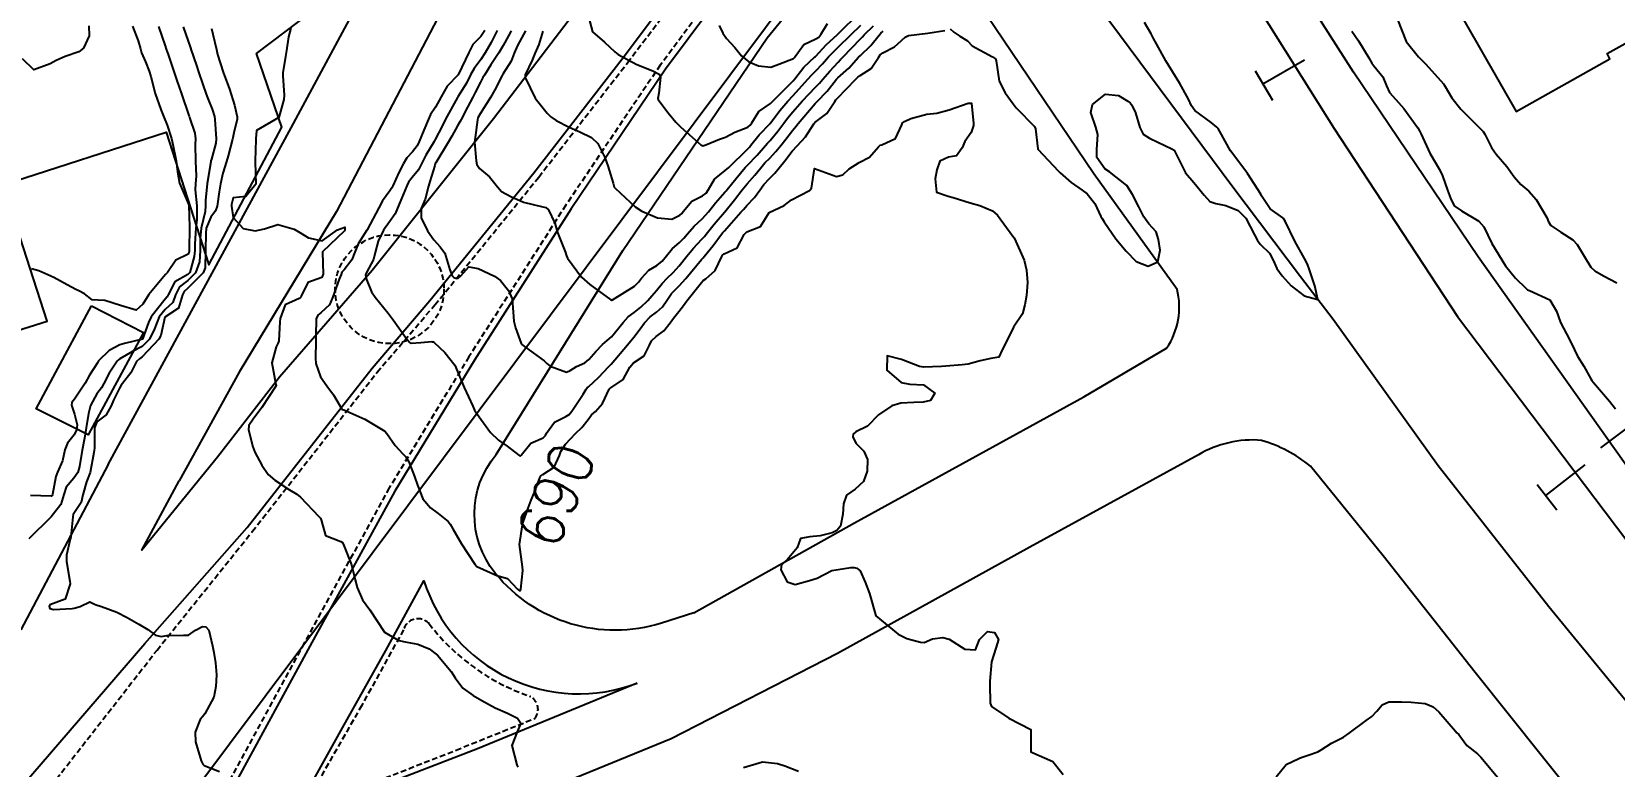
# Model space of a CAD drawing. Header units: metres. Extents: x 292545 to 299085, y 7450245 to 7463078.
# Drawn here: x 296968.9 to 297110.6, y 7452485.5 to 7452551.3 of the extents above; entities that cross this region are included whole.
import ezdxf
from ezdxf.enums import TextEntityAlignment as Align

# ---------------------------------------------------------------- set-up
doc = ezdxf.new("R2010")
doc.units = ezdxf.units.M
doc.linetypes.add('CONTINUO', pattern=[0])
doc.linetypes.add('DASHED', pattern=[0.75, 0.5, -0.25])
for name, color, linetype in [('Canteiro', 45, 'DASHED'), ('Cotas', 45, 'Continuous'), ('Curvas de Nivel 1m', 11, 'Continuous'), ('Curvas de Nivel 5m', 15, 'Continuous'), ('Edificações', 30, 'Continuous'), ('Linha Férrea', 20, 'Continuous'), ('Pórtico', 62, 'Continuous'), ('TEXTO', 45, 'Continuous'), ('Vias Primárias', 230, 'Continuous')]:
    doc.layers.add(name, color=color, linetype=linetype)
doc.styles.add('Style-STANDARD', font='STANDARD.shx')

msp = doc.modelspace()

# ---------------------------------------------------------------- linework, layer by layer
at = {"layer": 'Canteiro'}
for points in [[(296965.53, 7452477.31), (296980.08, 7452495.94), (296988.61, 7452506.56), (296999.8, 7452520.83), (297004.97, 7452526.86), (297014.27, 7452538.31), (297022.21, 7452548.54), (297032.44, 7452561.99), (297039.03, 7452570.04), (297054.39, 7452587.87), (297065.82, 7452601.65), (297076.9, 7452614.08), (297090.89, 7452629.51), (297104.91, 7452644.84), (297113.47, 7452654.55, 0.092628), (297117.86, 7452661.89, -0.917378), (297121.37, 7452658.43, -6.52555)], [(296995.64, 7452482.59), (297006.86, 7452486.99), (297013.92, 7452489.83, 0.461064), (297013.53, 7452491.79, -0.148898), (297004.45, 7452498.31, 0.600586), (297002.15, 7452497.75), (296998.41, 7452490.99), (296994.48, 7452484.13, 0.674645), (296995.64, 7452482.59, -0.911099)]]:
    msp.add_lwpolyline(points, format="xyb", dxfattribs=at)
msp.add_lwpolyline([(297121.37, 7452658.43), (297102.19, 7452638.96), (297089.11, 7452624.75), (297076.37, 7452610.7), (297066.77, 7452600.09), (297053.03, 7452583.85), (297037.43, 7452564.77), (297025.14, 7452548.31), (297016.69, 7452535.79), (297008.02, 7452522.22), (297000.88, 7452510.48), (296993.25, 7452496.57), (296986.66, 7452484.46), (296979.13, 7452471.09), (296968.56, 7452452.39)], dxfattribs=at)
msp.add_circle((297000.91, 7452528.26), 4.87, dxfattribs=at)
at = {"layer": 'Curvas de Nivel 1m', "flags": 128}
for points, elevation in [([(296973.98, 7452551.86), (296974, 7452550.94), (296973.5, 7452549.86), (296973.07, 7452549.53), (296971.85, 7452549.1), (296971.06, 7452548.73), (296970.52, 7452548.44), (296969.05, 7452547.91), (296968.03, 7452548.9)], 696), ([(296982.43, 7452551.76), (296983.07, 7452549.89), (296983.11, 7452549.78), (296983.12, 7452549.75), (296983.61, 7452548.3), (296983.8, 7452547.74), (296984.19, 7452546.58), (296984.48, 7452545.73), (296984.62, 7452545.33), (296985.01, 7452544.38), (296985.22, 7452543.72), (296985.26, 7452543.46), (296985.39, 7452541.72), (296985.36, 7452541.34), (296984.96, 7452539.9), (296984.91, 7452539.76), (296984.91, 7452539.72), (296984.91, 7452539.68), (296984.57, 7452537.73), (296984.42, 7452536.22), (296984.43, 7452535.73), (296984.39, 7452535.22), (296984.05, 7452533.73), (296983.95, 7452532.81), (296983.94, 7452531.73), (296983.88, 7452530.7), (296983.54, 7452529.74), (296982.83, 7452529.03), (296982.09, 7452528.49), (296981.74, 7452527.76), (296981.49, 7452527.08), (296980.8, 7452526.44), (296980.26, 7452525.78), (296979.85, 7452524.71), (296979.42, 7452523.79), (296978.76, 7452523.14), (296977.88, 7452522.68), (296976.75, 7452522.03), (296976.62, 7452521.94), (296976.5, 7452521.82), (296975.81, 7452520.75), (296975.33, 7452519.83), (296975.11, 7452519.43), (296974.7, 7452518.88), (296974.13, 7452517.85), (296973.96, 7452517.13), (296973.75, 7452515.85), (296973.59, 7452514.92), (296973.39, 7452513.86), (296973.15, 7452512.38), (296973, 7452511.86), (296972.62, 7452511.33), (296971.95, 7452510.54), (296971.74, 7452509.88), (296971.48, 7452508.99), (296970.6, 7452507.89), (296970.59, 7452507.87), (296970.57, 7452507.86), (296968.59, 7452505.92)], 693), ([(296980.22, 7452551.78), (296980.8, 7452550.05), (296980.9, 7452549.77), (296981.07, 7452549.27), (296981.59, 7452547.76), (296981.86, 7452546.94), (296982.27, 7452545.76), (296982.94, 7452543.82), (296982.96, 7452543.75), (296983, 7452543.63), (296983.48, 7452542.24), (296983.53, 7452541.74), (296983.51, 7452541.21), (296983.53, 7452539.74), (296983.58, 7452538.38), (296983.52, 7452537.74), (296983.51, 7452537.16), (296983.65, 7452535.74), (296983.64, 7452534.49), (296983.55, 7452533.74), (296983.46, 7452532.33), (296983.46, 7452531.74), (296983.41, 7452531.19), (296983.01, 7452529.75), (296982.83, 7452529.58), (296981.67, 7452528.91), (296981.07, 7452527.77), (296980.99, 7452527.59), (296980.81, 7452527.38), (296979.57, 7452525.79), (296979.31, 7452525.27), (296978.77, 7452523.8), (296977.17, 7452523.41), (296976.76, 7452523.28), (296975.8, 7452522.78), (296974.84, 7452521.84), (296974.8, 7452521.78), (296974.74, 7452521.68), (296974.02, 7452520.56), (296973.66, 7452519.86), (296972.7, 7452518.41), (296972.44, 7452518.13), (296972.42, 7452517.87), (296972.68, 7452517.08), (296972.92, 7452516.11), (296972.91, 7452515.87), (296972.87, 7452515.67), (296972.66, 7452515.23), (296972.05, 7452514.48), (296971.83, 7452513.88), (296971.62, 7452512.9), (296971.18, 7452511.88), (296971.02, 7452511.49), (296970.73, 7452509.89), (296970.7, 7452509.79), (296970.6, 7452509.72), (296968.74, 7452509.78)], 694), ([(296984.97, 7452551.6), (296985.09, 7452551.09), (296985.4, 7452549.72), (296985.51, 7452549.27), (296986.02, 7452547.71), (296986.56, 7452546.18), (296986.72, 7452545.7), (296987.01, 7452544.73), (296987.25, 7452543.7), (296987.25, 7452543.45), (296986.99, 7452542.42), (296986.86, 7452541.83), (296986.83, 7452541.7), (296986.45, 7452540.22), (296986.3, 7452539.71), (296985.99, 7452538.66), (296985.76, 7452537.71), (296985.64, 7452536.99), (296985.48, 7452535.71), (296985.33, 7452535.29), (296984.89, 7452534.72), (296984.49, 7452533.73), (296984.44, 7452533.29), (296984.43, 7452531.73), (296984.38, 7452530.18), (296984.2, 7452529.73), (296982.82, 7452528.34), (296982.51, 7452528.06), (296982.37, 7452527.75), (296982, 7452526.56), (296980.79, 7452525.77), (296980.42, 7452524.12), (296980.23, 7452523.78), (296978.75, 7452522.22), (296978.51, 7452522.04), (296978.25, 7452521.8), (296977.75, 7452520.78), (296976.99, 7452519.82), (296976.86, 7452519.67), (296976.71, 7452519.4), (296976.19, 7452518.34), (296975.98, 7452517.83), (296975.52, 7452517), (296974.68, 7452516.4), (296974.49, 7452515.84), (296974.47, 7452514.02), (296974.45, 7452513.84), (296974.42, 7452513.63), (296974.09, 7452511.85), (296973.77, 7452511.01), (296973.43, 7452509.86), (296973.29, 7452509.16), (296972.58, 7452508.08), (296972.53, 7452507.91), (296972.53, 7452507.87), (296972.35, 7452506.08), (296972.31, 7452505.87), (296971.96, 7452504.45), (296971.96, 7452503.88), (296972.26, 7452502.12), (296972.29, 7452501.87), (296971.87, 7452500.5), (296970.48, 7452500.01), (296970.43, 7452499.89), (296970.48, 7452499.68), (296970.8, 7452499.57), (296972.48, 7452499.68), (296972.65, 7452499.7), (296973.2, 7452499.86), (296974.06, 7452500.28), (296974.49, 7452500.07), (296974.63, 7452499.99), (296975.12, 7452499.84), (296976.48, 7452499.35), (296977.42, 7452498.86), (296978.46, 7452498.27), (296979.27, 7452497.79), (296979.94, 7452497.27), (296980.45, 7452497.15), (296980.96, 7452497.26), (296982.45, 7452497.28), (296982.91, 7452497.29), (296983.53, 7452497.74), (296984.14, 7452498.05), (296984.46, 7452498.03), (296984.73, 7452497.73), (296985.04, 7452496.33), (296985.17, 7452495.72), (296985.33, 7452494.8), (296985.4, 7452493.72), (296985.36, 7452492.68), (296985.17, 7452491.72), (296984.37, 7452490.23), (296984.14, 7452489.96), (296983.96, 7452489.73), (296983.49, 7452488.6), (296983.52, 7452487.74), (296984.03, 7452486.02), (296984.17, 7452485.73), (296984.31, 7452485.62), (296985.68, 7452485.08)], 692), ([(296992.06, 7452551.64), (296991.86, 7452550.86), (296991.67, 7452549.64), (296991.6, 7452549.11), (296991.34, 7452547.65), (296991.34, 7452547.36), (296991.46, 7452545.65), (296991.43, 7452545.24), (296991, 7452543.65), (296988.99, 7452542.48), (296988.93, 7452541.73), (296988.93, 7452541.68), (296988.87, 7452539.77), (296988.87, 7452539.68), (296988.93, 7452537.68), (296988.05, 7452536.55), (296986.91, 7452536.43), (296986.76, 7452535.85), (296986.75, 7452535.7), (296986.89, 7452534.69), (296987.79, 7452533.69), (296988.88, 7452533.48), (296989.72, 7452533.67), (296990.89, 7452534.05), (296992.37, 7452533.64), (296992.88, 7452533.34), (296993.64, 7452532.86), (296994.87, 7452532.59), (296996.24, 7452533.59), (296996.89, 7452533.83), (296996.91, 7452533.58), (296996.91, 7452533.55), (296996.88, 7452533.5), (296994.91, 7452531.61), (296994.9, 7452531.57), (296994.97, 7452529.61), (296994.83, 7452529.32), (296993.59, 7452528.86), (296993, 7452527.63), (296992.93, 7452527.51), (296992.81, 7452527.42), (296991.57, 7452526.87), (296991.11, 7452525.65), (296991.09, 7452525.34), (296990.99, 7452523.65), (296990.94, 7452523.46), (296990.76, 7452523.09), (296990.35, 7452521.66), (296990.71, 7452519.73), (296990.74, 7452519.65), (296990.74, 7452519.62), (296990.71, 7452519.58), (296989.46, 7452517.67), (296988.68, 7452516.63), (296988.29, 7452516.07), (296988.26, 7452515.68), (296988.65, 7452514.14), (296988.83, 7452513.68), (296989.46, 7452512.5), (296990.03, 7452511.66), (296990.62, 7452511.15), (296991.94, 7452510.3), (296992.6, 7452509.9), (296992.94, 7452509.63), (296994.58, 7452507.91), (296994.72, 7452507.75), (296994.78, 7452507.61), (296995.18, 7452506.22), (296996.55, 7452505.66), (296996.68, 7452505.58), (296996.81, 7452505.31), (296997.5, 7452503.57), (296997.82, 7452502.25), (296998.01, 7452501.56), (296998.49, 7452500.44), (296999.14, 7452499.55), (297000.45, 7452497.54), (297001.74, 7452496.82), (297002.44, 7452496.66), (297003.45, 7452496.49), (297004.44, 7452496.07), (297005.19, 7452495.48), (297006.41, 7452494.04), (297006.79, 7452493.46), (297007.48, 7452492.54), (297008.39, 7452491.87), (297009.18, 7452491.43), (297010.37, 7452490.77), (297011.48, 7452490.29), (297012.36, 7452489.85), (297012.67, 7452489.39), (297012.35, 7452488.64), (297011.86, 7452487.4), (297012.32, 7452485.67), (297012.42, 7452485.5)], 691), ([(297010.54, 7452551.42), (297010, 7452550.35), (297009.48, 7452549.43), (297009.07, 7452548.83), (297008.48, 7452548.03), (297008.17, 7452547.45), (297007.79, 7452546.7), (297007.02, 7452545.48), (297007, 7452545.44), (297005.92, 7452543.48), (297005.61, 7452542.87), (297004.98, 7452541.66), (297004.92, 7452541.55), (297004.89, 7452541.49), (297004.17, 7452540.28), (297003.78, 7452539.5), (297003.5, 7452538.95), (297002.94, 7452538.26), (297002.61, 7452537.84), (297002.45, 7452537.51), (297002, 7452536.43), (297001.63, 7452535.52), (297001.41, 7452535.01), (297000.89, 7452534.29), (297000.37, 7452533.54), (296999.88, 7452532.55), (296999.63, 7452531.55), (296999.48, 7452530.92), (296998.84, 7452529.77), (296998.78, 7452529.62), (296998.76, 7452529.56), (296998.83, 7452529.13), (296999.29, 7452528.03), (296999.63, 7452527.55), (297000.79, 7452526.11), (297001.23, 7452525.53), (297002.4, 7452523.88), (297002.68, 7452523.51), (297002.76, 7452523.45), (297002.84, 7452523.43), (297003.72, 7452523.5), (297004.68, 7452523.58), (297004.76, 7452523.56), (297004.81, 7452523.54), (297004.9, 7452523.49), (297005.87, 7452522.59), (297006.74, 7452521.46), (297007.6, 7452519.45), (297008.35, 7452517.79), (297008.52, 7452517.44), (297008.69, 7452517.15), (297009.96, 7452515.43), (297010.66, 7452514.75), (297011.44, 7452514.2), (297012.49, 7452513.39), (297012.58, 7452513.33), (297012.64, 7452513.34), (297012.67, 7452513.37), (297012.68, 7452513.39), (297013.56, 7452514.48), (297014.66, 7452514.96), (297014.87, 7452515.16), (297014.97, 7452515.37), (297015.68, 7452516.36), (297016.69, 7452516.85), (297017, 7452517.03), (297017.24, 7452517.34), (297018.24, 7452518.85), (297018.52, 7452519.32), (297018.61, 7452519.43), (297018.72, 7452519.53), (297019.64, 7452520.4), (297020.52, 7452521.3), (297020.63, 7452521.42), (297020.75, 7452521.55), (297022.21, 7452523.28), (297022.77, 7452523.97), (297023.34, 7452524.71), (297023.75, 7452525.26), (297024.25, 7452525.8), (297024.8, 7452526.22), (297025.36, 7452526.69), (297025.73, 7452527.24), (297026.16, 7452527.89), (297026.83, 7452528.56), (297027.44, 7452529.22), (297028.85, 7452530.91), (297028.98, 7452531.07), (297029.09, 7452531.2), (297029.88, 7452532.18), (297030.63, 7452533.18), (297030.74, 7452533.33), (297030.89, 7452533.5), (297032.38, 7452535.16), (297032.62, 7452535.44), (297032.91, 7452535.77), (297033.6, 7452536.47), (297034.07, 7452537.14), (297034.42, 7452537.64), (297034.94, 7452538.19), (297035.42, 7452538.65), (297035.81, 7452539.12), (297036.32, 7452539.76), (297036.97, 7452540.61), (297037.41, 7452541.1), (297038.17, 7452541.91), (297038.9, 7452543.08), (297039, 7452543.19), (297040.07, 7452544.01), (297040.77, 7452545.06), (297040.87, 7452545.21), (297041.03, 7452545.38), (297042.63, 7452547.04), (297042.84, 7452547.24), (297043.05, 7452547.39), (297044.05, 7452548.03), (297044.7, 7452549.01), (297044.85, 7452549.24), (297045.08, 7452549.43), (297046.12, 7452549.97), (297047.09, 7452550.82), (297047.38, 7452550.99), (297049.1, 7452551.18), (297050.63, 7452551.42)], 689), ([(297011.81, 7452551.4), (297011.55, 7452550.95), (297011.08, 7452550.08), (297010.69, 7452549.42), (297009.98, 7452548.34), (297009.4, 7452547.43), (297009.27, 7452547.21), (297009.04, 7452546.8), (297008.58, 7452545.89), (297008.36, 7452545.45), (297007.89, 7452544.57), (297007.31, 7452543.46), (297007.2, 7452543.25), (297006.99, 7452542.9), (297006.47, 7452541.98), (297006.19, 7452541.47), (297005.05, 7452539.58), (297005, 7452539.49), (297004.95, 7452539.33), (297004.51, 7452537.92), (297004.39, 7452537.5), (297004.09, 7452536.33), (297003.75, 7452535.5), (297003.75, 7452534.64), (297004.3, 7452533.5), (297004.87, 7452532.68), (297005.45, 7452532.06), (297005.85, 7452531.48), (297006.31, 7452530), (297006.52, 7452529.46), (297006.67, 7452529.3), (297006.83, 7452529.24), (297007.04, 7452529.25), (297007.3, 7452529.46), (297008.02, 7452530.27), (297008.84, 7452530.11), (297010.3, 7452529.43), (297010.83, 7452529.03), (297011.55, 7452528.14), (297011.9, 7452527.4), (297011.97, 7452526.22), (297012.05, 7452525.4), (297012.19, 7452524.81), (297012.69, 7452523.39), (297012.72, 7452523.35), (297012.76, 7452523.3), (297013.12, 7452523.03), (297014.75, 7452521.84), (297014.98, 7452521.61), (297015.28, 7452521.36), (297016.74, 7452520.83), (297017.09, 7452520.98), (297017.66, 7452521.33), (297018.39, 7452521.68), (297018.75, 7452521.96), (297019.39, 7452522.68), (297019.99, 7452523.31), (297020.4, 7452523.67), (297020.77, 7452523.99), (297021.84, 7452525.28), (297022.27, 7452525.79), (297022.8, 7452526.19), (297023.4, 7452526.66), (297024.03, 7452527.26), (297024.41, 7452527.66), (297024.82, 7452528.16), (297025.31, 7452528.76), (297025.77, 7452529.24), (297026.31, 7452529.77), (297026.84, 7452530.35), (297027.54, 7452531.22), (297028.13, 7452531.94), (297028.88, 7452532.73), (297029.1, 7452532.98), (297029.27, 7452533.2), (297029.99, 7452534.1), (297030.9, 7452535.15), (297030.93, 7452535.18), (297031.81, 7452536.27), (297032.48, 7452537.16), (297032.94, 7452537.71), (297033.61, 7452538.47), (297034.16, 7452539.14), (297034.52, 7452539.57), (297034.96, 7452540.01), (297035.51, 7452540.58), (297035.95, 7452541.12), (297036.39, 7452541.71), (297036.99, 7452542.48), (297037.28, 7452542.82), (297037.51, 7452543.1), (297039.02, 7452544.9), (297039.11, 7452544.99), (297039.2, 7452545.08), (297040.09, 7452546.01), (297040.93, 7452547.06), (297040.98, 7452547.13), (297041.04, 7452547.19), (297042.03, 7452548.07), (297042.91, 7452549.03), (297043.07, 7452549.19), (297044, 7452550.1), (297044.75, 7452551.01), (297044.91, 7452551.2), (297045.1, 7452551.36)], 688), ([(297013.09, 7452551.4), (297012.38, 7452550.09), (297012.08, 7452549.4), (297011.79, 7452548.67), (297011.05, 7452547.53), (297010.98, 7452547.41), (297010.35, 7452546.11), (297009.95, 7452545.43), (297009.01, 7452543.96), (297008.82, 7452543.62), (297008.77, 7452543.44), (297008.57, 7452541.85), (297008.52, 7452541.44), (297008.65, 7452539.75), (297008.71, 7452539.44), (297008.95, 7452539.08), (297009.85, 7452538.33), (297010.56, 7452537.42), (297010.93, 7452537.01), (297011.78, 7452536.55), (297012.91, 7452536.07), (297014.64, 7452535.64), (297014.91, 7452535.57), (297015.15, 7452535.37), (297015.71, 7452534.17), (297015.96, 7452533.35), (297016.66, 7452531.54), (297016.73, 7452531.34), (297016.76, 7452531.25), (297016.85, 7452531.05), (297018.1, 7452529.33), (297018.83, 7452528.67), (297020.72, 7452527.3), (297020.81, 7452527.27), (297020.83, 7452527.28), (297020.86, 7452527.3), (297022.83, 7452528.52), (297023.2, 7452528.89), (297023.48, 7452529.26), (297024.13, 7452529.96), (297024.84, 7452530.4), (297025.33, 7452530.77), (297025.71, 7452531.24), (297026.21, 7452531.89), (297026.87, 7452532.44), (297027.27, 7452532.82), (297027.59, 7452533.21), (297028.19, 7452533.91), (297028.9, 7452534.57), (297029.21, 7452534.89), (297029.46, 7452535.19), (297030.11, 7452536), (297030.93, 7452536.94), (297031.04, 7452537.07), (297031.13, 7452537.18), (297031.92, 7452538.14), (297032.76, 7452539.15), (297032.96, 7452539.36), (297033.83, 7452540.28), (297034.58, 7452541.13), (297034.76, 7452541.35), (297034.98, 7452541.59), (297035.69, 7452542.42), (297036.21, 7452543.12), (297036.55, 7452543.58), (297037.01, 7452544.14), (297037.87, 7452545.1), (297039.04, 7452546.34), (297039.4, 7452546.72), (297039.7, 7452547.07), (297040.33, 7452547.79), (297041.07, 7452548.6), (297041.29, 7452548.83), (297041.51, 7452549.05), (297043.09, 7452550.68), (297043.26, 7452550.86), (297043.42, 7452551.03), (297044.26, 7452551.86)], 687), ([(297014.64, 7452551.37), (297014.29, 7452550.17), (297013.92, 7452549.38), (297013.67, 7452548.78), (297013.05, 7452547.46), (297013.04, 7452547.4), (297013.05, 7452547.22), (297013.96, 7452545.38), (297015.01, 7452544.04), (297015.35, 7452543.71), (297015.82, 7452543.36), (297016.99, 7452542.76), (297017.95, 7452542.36), (297018.98, 7452541.84), (297019.57, 7452541.31), (297020.2, 7452540.06), (297020.46, 7452539.3), (297020.94, 7452537.77), (297021.03, 7452537.4), (297021.1, 7452537.3), (297022.91, 7452535.64), (297023.49, 7452535.26), (297024.9, 7452534.66), (297026.19, 7452534.52), (297026.9, 7452534.89), (297027.07, 7452535.05), (297027.2, 7452535.22), (297027.98, 7452536.14), (297028.92, 7452536.61), (297029.25, 7452536.87), (297029.46, 7452537.19), (297030.02, 7452538.11), (297030.95, 7452538.88), (297031.3, 7452539.17), (297032.97, 7452540.81), (297033.14, 7452540.98), (297033.27, 7452541.15), (297034.02, 7452542.1), (297035, 7452543.1), (297035.87, 7452544.27), (297036.58, 7452545.11), (297037.03, 7452545.59), (297038.39, 7452547.09), (297038.7, 7452547.43), (297039.05, 7452547.79), (297039.69, 7452548.45), (297040.23, 7452549.07), (297040.64, 7452549.5), (297041.08, 7452549.93), (297042.21, 7452551.04), (297043.1, 7452551.91)], 686), ([(297030.42, 7452551.87), (297030.75, 7452551.18), (297031.09, 7452550.71), (297031.82, 7452549.91), (297032.44, 7452549.16), (297033.07, 7452548.63), (297033.94, 7452548.26), (297035.06, 7452548.15), (297035.76, 7452548.42), (297037.07, 7452548.92), (297037.17, 7452549), (297037.24, 7452549.1), (297038.01, 7452550.17), (297039.09, 7452550.67), (297039.34, 7452550.83), (297039.52, 7452551.08), (297040.13, 7452552.05)], 684), ([(297051.1, 7452551.57), (297051.45, 7452551.29), (297051.99, 7452550.93), (297052.67, 7452550.5), (297053.08, 7452550.05), (297054.89, 7452549.07), (297055.07, 7452548.95), (297055.16, 7452548.89), (297055.24, 7452548.72), (297055.5, 7452546.89), (297056.05, 7452545.86), (297056.75, 7452544.87), (297057.02, 7452544.51), (297058.68, 7452542.84), (297058.76, 7452542.61), (297058.95, 7452540.84), (297058.96, 7452540.82), (297058.97, 7452540.8), (297060.82, 7452538.82), (297060.95, 7452538.68), (297061.94, 7452537.81), (297062.93, 7452537.12), (297063.39, 7452536.79), (297064.06, 7452535.93), (297064.62, 7452534.77), (297064.72, 7452534.59), (297064.9, 7452534.29), (297065.95, 7452532.76), (297066.87, 7452531.67), (297067.78, 7452530.74), (297068.85, 7452530.34), (297069.72, 7452530.72), (297069.92, 7452531.77), (297069.77, 7452532.72), (297069.57, 7452533.4), (297068.9, 7452534.12), (297068.47, 7452534.73), (297068.01, 7452535.65), (297067.45, 7452536.74), (297066.94, 7452537.56), (297065.39, 7452538.77), (297064.96, 7452539.05), (297064.25, 7452540.06), (297064.26, 7452540.78), (297064.34, 7452542.13), (297064.16, 7452542.78), (297063.7, 7452544.1), (297063.85, 7452544.79), (297065.03, 7452545.72), (297066.18, 7452545.61), (297067.03, 7452545.11), (297067.23, 7452544.95), (297067.38, 7452544.74), (297067.71, 7452544.05), (297068.1, 7452542.73), (297068.41, 7452542.15), (297068.98, 7452541.8), (297069.7, 7452541.44), (297070.97, 7452540.83), (297071.16, 7452540.7), (297071.42, 7452540.24), (297072.2, 7452538.69), (297072.94, 7452537.81), (297073.86, 7452536.67), (297074.38, 7452536.12), (297074.92, 7452535.93), (297075.79, 7452535.77), (297076.91, 7452535.32), (297077.59, 7452534.62), (297078.38, 7452533.12), (297078.63, 7452532.61), (297078.87, 7452532.29), (297079.73, 7452531.47), (297080.15, 7452530.59), (297080.38, 7452530.12), (297080.84, 7452529.45), (297081.64, 7452528.57), (297082.82, 7452527.67), (297084.03, 7452527.33), (297083.77, 7452528.55), (297083.22, 7452530.19), (297083.09, 7452530.56), (297082.86, 7452531.01), (297081.98, 7452532.57), (297081.11, 7452534.37), (297080.98, 7452534.58), (297080.9, 7452534.65), (297079.77, 7452535.46), (297079.01, 7452536.61), (297078.93, 7452536.76), (297077.73, 7452538.62), (297076.96, 7452539.68), (297076.21, 7452540.64), (297075.27, 7452542.37), (297075.1, 7452542.65), (297074.99, 7452542.77), (297074.48, 7452543.18), (297073.02, 7452544.26), (297072.72, 7452544.68), (297072.45, 7452545.27), (297071.68, 7452546.69), (297071.06, 7452547.7), (297070.44, 7452548.71), (297069.59, 7452550.22), (297069.33, 7452550.72), (297069.1, 7452551.14), (297068.52, 7452552.15)], 689), ([(297087.1, 7452551.37), (297087.69, 7452550.5), (297088.6, 7452548.97), (297088.87, 7452548.49), (297089.06, 7452548.26), (297089.86, 7452547.29), (297090.2, 7452546.47), (297090.45, 7452545.88), (297091.03, 7452545.26), (297091.73, 7452544.45), (297093, 7452542.7), (297093.15, 7452542.44), (297093.28, 7452542.15), (297094.07, 7452540.43), (297094.95, 7452538.99), (297095.22, 7452538.42), (297095.66, 7452537.14), (297095.91, 7452536.41), (297096.24, 7452535.73), (297096.91, 7452535.27), (297098.47, 7452534.37), (297098.9, 7452533.84), (297099.62, 7452532.36), (297100.85, 7452530.35), (297101.75, 7452529.25), (297102.7, 7452528.32), (297102.83, 7452528.22), (297102.99, 7452528.16), (297104.82, 7452527.32), (297105.41, 7452526.29), (297105.78, 7452525.28), (297106.32, 7452524.28), (297106.77, 7452523.39), (297107.3, 7452522.26), (297107.85, 7452521.37), (297108.48, 7452520.25), (297108.57, 7452520.09), (297108.73, 7452519.9), (297110.15, 7452518.24), (297110.7, 7452517.54)], 689), ([(297091.17, 7452552.4), (297091.95, 7452550.45), (297093.07, 7452549.07), (297093.68, 7452548.43), (297095.05, 7452546.93), (297095.29, 7452546.66), (297095.44, 7452546.41), (297096.03, 7452545.4), (297096.86, 7452544.39), (297097.02, 7452544.22), (297098.84, 7452542.37), (297098.99, 7452542.14), (297099.58, 7452540.96), (297100.02, 7452540.35), (297100.96, 7452539.26), (297101.63, 7452538.33), (297102.23, 7452537.63), (297102.93, 7452537.03), (297103.59, 7452536.31), (297104.54, 7452534.67), (297104.71, 7452534.3), (297104.9, 7452533.97), (297105.81, 7452533.37), (297106.88, 7452532.68), (297107.28, 7452532.27), (297107.9, 7452531.22), (297108.49, 7452530.25), (297108.85, 7452529.9), (297109.62, 7452529.46), (297110.83, 7452528.82)], 688), ([(297032.6, 7452485.44), (297034.32, 7452485.93), (297035.64, 7452485.8), (297036.32, 7452485.58), (297037.54, 7452485.1)], 691)]:
    msp.add_lwpolyline(points, dxfattribs=dict(at, elevation=elevation))
at = {"layer": 'Curvas de Nivel 5m', "flags": 128}
for points, elevation in [([(297018.54, 7452553.33), (297019.09, 7452551.32), (297020.15, 7452550.37), (297021.08, 7452549.52), (297021.38, 7452549.29), (297023.06, 7452548.39), (297024.49, 7452547.81), (297025.05, 7452547.52), (297025.16, 7452547.25), (297025.03, 7452545.82), (297024.94, 7452545.34), (297024.96, 7452545.25), (297025.02, 7452545.15), (297025.85, 7452544.07), (297026.54, 7452543.23), (297027, 7452542.77), (297028.79, 7452541.2), (297028.97, 7452541.11), (297029.05, 7452541.13), (297029.24, 7452541.2), (297030.47, 7452541.7), (297030.98, 7452541.88), (297031.84, 7452542.32), (297033, 7452542.78), (297033.21, 7452542.94), (297033.34, 7452543.15), (297033.99, 7452544.17), (297035.02, 7452544.88), (297035.15, 7452545), (297035.26, 7452545.13), (297037.04, 7452546.92), (297037.19, 7452547.1), (297038, 7452548.15), (297039, 7452549.08), (297039.04, 7452549.11), (297039.07, 7452549.14), (297040.02, 7452550.14), (297041.02, 7452551.06), (297041.06, 7452551.1), (297041.09, 7452551.14), (297043.02, 7452553.03)], 685), ([(296977.89, 7452551.81), (296978.38, 7452550.5), (296978.6, 7452549.8), (296978.7, 7452549.43), (296979.06, 7452548.61), (296979.38, 7452547.79), (296979.52, 7452547.31), (296979.92, 7452545.78), (296980.42, 7452544.36), (296980.66, 7452543.77), (296980.99, 7452542.95), (296981.38, 7452541.77), (296981.51, 7452541.23), (296981.81, 7452539.76), (296981.92, 7452538.78), (296982.09, 7452537.76), (296982.9, 7452535.89), (296982.93, 7452535.75), (296982.99, 7452533.86), (296982.99, 7452533.75), (296982.97, 7452531.86), (296982.97, 7452531.75), (296982.96, 7452531.65), (296982.86, 7452531.4), (296981.76, 7452530.85), (296981.03, 7452529.77), (296980.94, 7452529.67), (296980.83, 7452529.57), (296979.34, 7452527.79), (296978.8, 7452526.92), (296978.21, 7452526.4), (296976.8, 7452526.8), (296975.4, 7452527.24), (296974.81, 7452527.28), (296974.27, 7452527.31), (296973.59, 7452527.86), (296973.08, 7452528.13), (296972.82, 7452528.25), (296972.04, 7452528.66), (296970.83, 7452529.31), (296969.5, 7452529.9), (296968.84, 7452530.1)], 695), ([(297009.43, 7452551.44), (297009.09, 7452550.88), (297008.36, 7452550.16), (297008, 7452549.45), (297007.7, 7452548.82), (297007.05, 7452547.46), (297006.07, 7452546.44), (297005.53, 7452545.48), (297005.01, 7452544.56), (297004.58, 7452543.92), (297004.39, 7452543.5), (297003.97, 7452542.51), (297003.56, 7452541.5), (297003.37, 7452541.11), (297002.96, 7452540.57), (297002.46, 7452540.02), (297002.16, 7452539.52), (297001.74, 7452538.72), (297001.2, 7452537.53), (297001.11, 7452537.34), (297000.93, 7452537.07), (297000.28, 7452536.17), (296999.96, 7452535.54), (296998.91, 7452533.59), (296998.9, 7452533.56), (296998.88, 7452533.54), (296998.09, 7452532.34), (296997.8, 7452531.57), (296997.54, 7452530.88), (296996.84, 7452530.01), (296996.64, 7452529.78), (296996.56, 7452529.58), (296996.4, 7452529.15), (296995.82, 7452527.59), (296995.53, 7452526.87), (296994.79, 7452526.18), (296994.47, 7452525.93), (296994.33, 7452525.61), (296994.29, 7452524.09), (296994.29, 7452523.61), (296994.27, 7452522.1), (296994.29, 7452521.61), (296994.73, 7452520.42), (296995.29, 7452519.6), (296995.9, 7452518.79), (296996.6, 7452517.58), (296996.64, 7452517.53), (296996.69, 7452517.5), (296996.81, 7452517.46), (296998.68, 7452516.62), (297000.47, 7452515.54), (297000.67, 7452515.35), (297001.4, 7452514.28), (297002.09, 7452513.52), (297002.36, 7452513.24), (297002.64, 7452512.79), (297003.15, 7452511.5), (297003.41, 7452510.71), (297003.9, 7452509.5), (297004.58, 7452508.68), (297005.27, 7452508.17), (297006.15, 7452507.47), (297006.34, 7452507.23), (297006.57, 7452506.82), (297007.35, 7452505.45), (297008.53, 7452503.63), (297008.72, 7452503.44), (297010.52, 7452502.64), (297011.46, 7452502.36), (297012.38, 7452501.39), (297012.5, 7452501.28), (297012.62, 7452501.27), (297012.65, 7452501.39), (297012.83, 7452503.07), (297012.81, 7452503.39), (297012.55, 7452505.39), (297012.81, 7452507.15), (297012.87, 7452507.39), (297013.32, 7452508.65), (297013.58, 7452509.38), (297013.88, 7452510.1), (297014.36, 7452511.37), (297014.45, 7452511.54), (297014.63, 7452511.66), (297015.66, 7452512.33), (297016.12, 7452513.36), (297016.26, 7452513.74), (297016.65, 7452514.39), (297017.57, 7452515.34), (297018.12, 7452515.88), (297018.68, 7452516.6), (297019, 7452517), (297019.35, 7452517.31), (297019.98, 7452518.03), (297020.58, 7452519.3), (297020.63, 7452519.38), (297020.71, 7452519.44), (297021.84, 7452520.17), (297022.42, 7452521.27), (297022.75, 7452521.66), (297023.72, 7452522.29), (297024.2, 7452523.26), (297024.38, 7452523.64), (297024.77, 7452524.04), (297025.48, 7452524.54), (297026.04, 7452525.24), (297026.35, 7452525.67), (297026.8, 7452526.26), (297027.24, 7452526.79), (297027.54, 7452527.22), (297028.83, 7452528.87), (297028.99, 7452529.04), (297029.24, 7452529.2), (297030.08, 7452529.95), (297030.65, 7452531.18), (297030.72, 7452531.32), (297030.86, 7452531.42), (297032.05, 7452531.98), (297032.66, 7452533.15), (297032.89, 7452533.4), (297034.14, 7452533.89), (297034.9, 7452535.13), (297036.26, 7452535.77), (297036.91, 7452536.28), (297038.53, 7452537.09), (297038.69, 7452537.31), (297038.95, 7452539.08), (297040.94, 7452538.35), (297041.51, 7452538.49), (297042.07, 7452539.04), (297042.96, 7452539.6), (297043.9, 7452540.08), (297044.7, 7452541.01), (297044.83, 7452541.15), (297044.98, 7452541.2), (297046.21, 7452541.77), (297046.77, 7452542.99), (297046.84, 7452543.15), (297047.01, 7452543.28), (297047.58, 7452543.56), (297049.01, 7452543.93), (297049.92, 7452544.04), (297051.02, 7452544.31), (297052.73, 7452544.91), (297053.02, 7452544.92), (297053.19, 7452543.1), (297053.21, 7452542.92), (297052.99, 7452542.28), (297052.42, 7452541.49), (297052.2, 7452540.93), (297051.68, 7452540.22), (297050.96, 7452540.09), (297050.19, 7452539.72), (297049.92, 7452538.95), (297049.76, 7452538.14), (297049.89, 7452536.95), (297050.92, 7452536.59), (297051.38, 7452536.47), (297052.91, 7452536.01), (297053.77, 7452535.77), (297054.91, 7452535.28), (297055.34, 7452534.89), (297056.74, 7452533.01), (297056.84, 7452532.87), (297056.88, 7452532.8), (297057.74, 7452530.86), (297057.95, 7452529.96), (297058.04, 7452528.85), (297057.96, 7452527.71), (297057.81, 7452526.86), (297057.6, 7452526.05), (297056.78, 7452524.87), (297056.12, 7452523.52), (297055.8, 7452522.88), (297055.47, 7452522.17), (297054.75, 7452522.06), (297053.81, 7452521.84), (297052.74, 7452521.56), (297052.18, 7452521.49), (297050.74, 7452521.37), (297050.34, 7452521.34), (297048.74, 7452521.28), (297048.36, 7452521.34), (297046.75, 7452521.98), (297045.46, 7452522.3), (297045.44, 7452521), (297046.72, 7452519.9), (297047.5, 7452519.76), (297048.72, 7452519.69), (297049.74, 7452518.95), (297049.36, 7452518.3), (297048.7, 7452518.14), (297047.86, 7452518.13), (297046.7, 7452518.05), (297045.88, 7452517.82), (297044.69, 7452517.01), (297043.71, 7452516), (297042.67, 7452515.48), (297042.43, 7452515.28), (297042.4, 7452515.04), (297042.66, 7452514.49), (297043.38, 7452513.76), (297043.71, 7452513.02), (297043.67, 7452511.98), (297043.35, 7452511.03), (297042.61, 7452510.36), (297041.83, 7452509.81), (297041.56, 7452509.05), (297041.5, 7452508.13), (297041.29, 7452507.05), (297040.97, 7452506.65), (297040.56, 7452506.46), (297039.46, 7452506.17), (297038.56, 7452506.09), (297037.71, 7452505.93), (297037.4, 7452505.1), (297036.53, 7452504.02), (297036.02, 7452503.62), (297035.96, 7452503.12), (297036.51, 7452502.06), (297037.23, 7452501.82), (297038.51, 7452502.17), (297039.19, 7452502.4), (297040.52, 7452503.06), (297042.22, 7452503.35), (297042.53, 7452503.33), (297042.76, 7452503.27), (297043.04, 7452503.03), (297043.51, 7452502.03), (297043.88, 7452501.02), (297044.47, 7452499.01), (297046.46, 7452497.36), (297047.23, 7452496.98), (297048.45, 7452496.65), (297048.78, 7452496.63), (297049.54, 7452496.95), (297050.45, 7452497.08), (297051.03, 7452496.93), (297052.44, 7452496.03), (297053.39, 7452495.96), (297053.75, 7452496.91), (297054.46, 7452497.61), (297055.09, 7452497.52), (297055.44, 7452496.89), (297055.21, 7452496.12), (297054.82, 7452494.89), (297054.68, 7452493.17), (297054.67, 7452492.9), (297054.69, 7452491.2), (297054.82, 7452490.89), (297056.37, 7452489.84), (297058.35, 7452488.85), (297058.33, 7452486.85), (297060.32, 7452485.97), (297061.24, 7452484.81)], 690), ([(297080.3, 7452484.59), (297081.21, 7452485.69), (297082.33, 7452486.24), (297082.56, 7452486.32), (297083.18, 7452486.55), (297084.03, 7452486.85), (297084.34, 7452487.02), (297085.27, 7452487.61), (297086.35, 7452488.16), (297086.86, 7452488.51), (297088.36, 7452489.63), (297088.87, 7452489.99), (297089.32, 7452490.48), (297089.81, 7452491.05), (297090.39, 7452491.3), (297091.54, 7452491.3), (297092.39, 7452491.27), (297093.65, 7452491.16), (297094.38, 7452490.87), (297094.87, 7452490.42), (297096.36, 7452488.68), (297096.5, 7452488.55), (297096.67, 7452488.4), (297097.37, 7452487.41), (297098.34, 7452486.67), (297098.65, 7452486.37), (297100.3, 7452484.35)], 690)]:
    msp.add_lwpolyline(points, dxfattribs=dict(at, elevation=elevation))
at = {"layer": 'Edificações'}
for points in [[(297111.81, 7452574.12), (297102.13, 7452568.52), (297102.31, 7452568.11), (297099.16, 7452566.31), (297098.48, 7452567.46), (297090.71, 7452562.79), (297095.43, 7452554.68), (297095.7, 7452554.83), (297101.81, 7452544.17), (297110.19, 7452548.9), (297109.95, 7452549.37), (297115.11, 7452552.23)], [(296947.81, 7452518.37), (296970.25, 7452525.41), (296966.31, 7452537.61), (296980.91, 7452542.32), (296984.71, 7452530.45), (296991.26, 7452542.77), (296989, 7452549.38), (296996.7, 7452555.22)]]:
    msp.add_lwpolyline(points, dxfattribs=at)
msp.add_lwpolyline([(296974.21, 7452526.76), (296978.87, 7452524.4), (296973.92, 7452515.21), (296969.27, 7452517.56)], close=True, dxfattribs=at)
at = {"layer": 'Linha Férrea', "linetype": 'Continuous'}
for points in [[(296986.45, 7452839.86), (296987.85, 7452820.46), (296989.85, 7452802.16), (296993.15, 7452778.97), (296997.72, 7452757), (296998.94, 7452749.95), (297002.79, 7452732.76), (297006.46, 7452717.72), (297013.36, 7452694.79), (297025.04, 7452660.28), (297035.56, 7452633.48), (297047.33, 7452609.07), (297059.97, 7452585.79), (297071.68, 7452564.67), (297085.51, 7452542.64), (297096.56, 7452525.83), (297112.64, 7452504.53), (297125.27, 7452488.71), (297143.34, 7452467.75), (297164.18, 7452446.18), (297182.57, 7452428.51), (297205.26, 7452408.61), (297227.69, 7452390.54), (297249.79, 7452374.8)], [(297270.78, 7452365.65), (297241.96, 7452385.47), (297220.07, 7452401.74), (297195.85, 7452421.93), (297168.63, 7452447.24), (297138.75, 7452478.85), (297124.43, 7452495.75), (297112.87, 7452510.78), (297098.41, 7452531.15), (297087.23, 7452547.7), (297073.83, 7452568.72), (297049.22, 7452614.24), (297036.94, 7452641.43), (297028.12, 7452663.21), (297021.19, 7452683.49)]]:
    msp.add_lwpolyline(points, dxfattribs=at)
at = {"layer": 'Pórtico'}
for points in [[(297079.12, 7452546.66), (297082.85, 7452548.8)], [(297078.43, 7452547.82), (297079.99, 7452545.2)], [(297112.58, 7452516.47), (297109.37, 7452514.07)], [(297104.45, 7452509.78), (297107.99, 7452512.55)], [(297103.67, 7452510.79), (297105.43, 7452508.52)]]:
    msp.add_lwpolyline(points, dxfattribs=at)
at = {"layer": 'TEXTO', "linetype": 'CONTINUO'}
msp.add_polyline3d([(296922.57, 7452402.08, 0), (297056.94, 7452581.61, 0)], dxfattribs=at)
at = {"layer": 'Vias Primárias'}
msp.add_lwpolyline([(297115.29, 7452486.92), (297104.73, 7452499.83), (297094.82, 7452512.44), (297085.42, 7452525.54), (297082.5, 7452529.38), (297076.43, 7452537.41), (297065.32, 7452552.32), (297060.39, 7452560.2), (297055.01, 7452570.12), (297047.53, 7452583.92), (297040.99, 7452594.78), (297033.81, 7452610.17), (297029.41, 7452620.6), (297023.3, 7452634.19), (297017.74, 7452647.23), (297010.98, 7452662.19), (297005.17, 7452675.91), (297001.32, 7452685.07)], dxfattribs=at)
for points in [[(297110, 7452676.99, -0.213833), (297112.47, 7452668.55, -0.136008), (297109.2, 7452659.48), (297106.02, 7452655.87), (297095.53, 7452644.36), (297085, 7452632.84), (297075.93, 7452622.79), (297066.35, 7452612.21), (297057.75, 7452602.71), (297047.82, 7452591.15), (297030.84, 7452569.82), (297019.24, 7452555.35), (297010.21, 7452543.52), (296999.34, 7452529.94), (296991.04, 7452520.4), (296985.49, 7452513.21), (296978.73, 7452504.91), (296982.06, 7452511.11)], [(296975.72, 7452512.57), (296992.11, 7452542.71), (297005.49, 7452567.65), (297022.84, 7452601.22, 0.180621), (297023.99, 7452610.79), (297018.26, 7452623.77), (297009.99, 7452642.61), (296998.22, 7452669.47)], [(296965.42, 7452480.82), (296978.99, 7452496.55), (296988.15, 7452506.92), (296999.34, 7452521.2), (297004.52, 7452527.24), (297013.82, 7452538.67), (297021.74, 7452548.9), (297031.84, 7452562.34), (297038.43, 7452570.41), (297053.94, 7452588.25), (297065.22, 7452602.07), (297076.47, 7452614.47), (297090.45, 7452629.9), (297104.47, 7452645.23), (297113.04, 7452654.93, 0.091786)], [(297112.22, 7452648.59), (297102.3, 7452638.56), (297089.54, 7452624.35), (297076.8, 7452610.3), (297067.21, 7452599.71), (297053.48, 7452583.48), (297037.89, 7452564.41), (297025.62, 7452547.98), (297017.18, 7452535.46), (297008.52, 7452521.91), (297001.38, 7452510.19), (296993.76, 7452496.29), (296987.17, 7452484.17), (296979.64, 7452470.8), (296969.04, 7452452.04, 0.079616), (296967.32, 7452444.26)], [(297028.17, 7452499.29), (297025.26, 7452498.37, -0.308529), (297010.37, 7452502.84, -0.358229), (297010.45, 7452513.46), (297021.79, 7452531.74), (297034.72, 7452550.78), (297043.8, 7452561.92), (297058.47, 7452579.5), (297070.32, 7452594.24), (297083.81, 7452609.31), (297097.73, 7452624.37), (297113.63, 7452641.53)], [(297071.43, 7452528.25), (297063.97, 7452538.59), (297052.96, 7452554.93), (297045.61, 7452567.3), (297037.28, 7452582.68), (297031.63, 7452593.75, 0.539826), (297027.22, 7452594.23), (297021.11, 7452583.34), (297013.03, 7452567.85), (297005.21, 7452552.49), (296996.16, 7452535.23), (296987.44, 7452520.83), (296982.06, 7452511.11)], [(297028.17, 7452499.29), (297042.54, 7452507.35), (297063.09, 7452518.63), (297070.5, 7452522.99, 0.217296), (297071.43, 7452528.25, 4.749957)], [(297171.9, 7452383.87), (297168.66, 7452390.95), (297163.91, 7452401.18), (297160.61, 7452407.89), (297157.4, 7452411.79), (297149.8, 7452426.71), (297142.69, 7452438.01), (297131.19, 7452452.44), (297119.85, 7452466.7), (297110.19, 7452478.83), (297098.14, 7452493.93), (297089.9, 7452504.39), (297083.37, 7452512.43, 0.096446), (297079, 7452514.73, 0.15485), (297073.34, 7452513.43), (297058.25, 7452505.16), (297041.01, 7452495.63), (297026.14, 7452488), (296996.94, 7452476.05), (296991.17, 7452473.34, 0.149456), (296982.5, 7452463.74), (296975.92, 7452451.98), (296973.52, 7452447.07, 0.192754), (296973.69, 7452431.69)], [(296975.72, 7452512.57), (296967.88, 7452497.77, -0.619467)], [(297023.08, 7452492.99), (297008.79, 7452487.1), (296992.08, 7452480.67), (296996.69, 7452489), (297000.58, 7452495.92), (297003.97, 7452502.16, 0.43045), (297023.08, 7452492.99, 0.598034)]]:
    msp.add_lwpolyline(points, format="xyb", dxfattribs=at)

# ---------------------------------------------------------------- texts
at = {"layer": 'Cotas', "style": 'Style-STANDARD'}
msp.add_text('690', height=4, rotation=66.5579, dxfattribs=at).set_placement((297015.83, 7452509.85, 690), align=Align.MIDDLE_CENTER)

doc.saveas('drawing.dxf')
